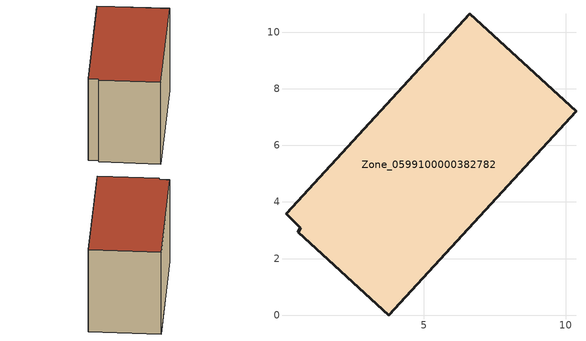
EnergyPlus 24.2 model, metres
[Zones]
Zone_0599100000382782
 floor ground (C_G): 0.62,3.09 0.12,3.59 6.61,10.65 10.37,7.2 3.76,0 0.56,2.94 z0
 wall outside (C_F): 10.37,7.2 6.61,10.65 0.12,3.59 0.62,3.09 0.56,2.94 3.76,0 10.37,7.2 z0:6.72
 roof outside (C_R): 0.12,3.59 0.62,3.09 0.56,2.94 3.76,0 10.37,7.2 6.61,10.65 z6.72
[BUILDING]
Pand.0599100000382782: North Axis=0; Terrain=City; Loads Convergence Tolerance Value=0.04; Temperature Convergence Tolerance Value=0.4; Solar Distribution=FullExterior; Maximum Number of Warmup Days=25; Minimum Number of Warmup Days=1
[Site:Location]
Rotterdam.The.Hague.AP_ZH_NLD Design_Conditions: Latitude=51.96; Longitude=4.45; Time Zone=1; Elevation=-4.5
[SITE:GROUNDTEMPERATURE:BUILDINGSURFACE]
18, 18, 18, 18, 18, 18, 18, 18, 18, 18, 18, 18
[MATERIAL] Thermal Absorptance=0.9; Solar Absorptance=0.7; Visible Absorptance=0.7
Name | Roughness | Thickness | Conductivity | Density | Specific Heat
G.TI.1992-2005 | MediumSmooth | 0.15 | 0.06 | 540 | 1210
F.TI.1992-2005 | Rough | 0.3 | 0.12 | 1920 | 840
R.TI.1992-2005 | MediumRough | 0.2 | 0.08 | 1500 | 1000
[CONSTRUCTION]
C_G: G.TI.1992-2005
C_F: F.TI.1992-2005
C_R: R.TI.1992-2005
[ZONE]
Zone_0599100000382782: Type=1; Multiplier=1; Ceiling Height=Autocalculate; Volume=Autocalculate; Floor Area=autocalculate; Part of Total Floor Area=Yes
[ZONEINFILTRATION:DESIGNFLOWRATE]
Infil_Zone_0599100000382782: Zone or ZoneList or Space or SpaceList=Zone_0599100000382782; Schedule=AlwaysOn; Design Flow Rate Calculation Method=Flow/Area; Flow Rate per Floor Area=0.0015; Constant Term Coefficient=1; Temperature Term Coefficient=0; Velocity Term Coefficient=0; Velocity Squared Term Coefficient=0
[HVACTEMPLATE:ZONE:IDEALLOADSAIRSYSTEM]
Zone_0599100000382782: Maximum Heating Supply Air Temperature=50; Minimum Cooling Supply Air Temperature=13; Maximum Heating Supply Air Humidity Ratio=0.0156; Minimum Cooling Supply Air Humidity Ratio=0.0077; Heating Limit=NoLimit; Cooling Limit=NoLimit; Dehumidification Control Type=ConstantSensibleHeatRatio; Cooling Sensible Heat Ratio=0.7; Dehumidification Setpoint=60; Humidification Control Type=None; Humidification Setpoint=30; Outdoor Air Method=None; Outdoor Air Flow Rate per Person=0.00944; Outdoor Air Flow Rate per Zone Floor Area=0; Outdoor Air Flow Rate per Zone=0; Demand Controlled Ventilation Type=None; Outdoor Air Economizer Type=NoEconomizer; Heat Recovery Type=None; Sensible Heat Recovery Effectiveness=0.7; Latent Heat Recovery Effectiveness=0.65
[ZONECONTROL:THERMOSTAT]
ThermostatControl_Zone_0599100000382782: Zone or ZoneList=Zone_0599100000382782; Control Type Schedule=DualSetpointControlType; Control 1=Thermostat_Zone_0599100000382782; Temperature Difference Between Cutout And Setpoint=0
[THERMOSTATSETPOINT:DUALSETPOINT]
Thermostat_Zone_0599100000382782: Heating Setpoint Temperature Schedule=HeatingSetpoint_Zone_0599100000382782; Cooling Setpoint Temperature Schedule=CoolingSetpoint_Zone_0599100000382782
[SCHEDULE:COMPACT]
HeatingSetpoint_Zone_0599100000382782: Through: 12/31, For: AllDays, Until: 24:00, 21
CoolingSetpoint_Zone_0599100000382782: Through: 12/31, For: AllDays, Until: 24:00, 24
DualSetpointControlType: Through: 12/31, For: AllDays, Until: 24:00, 4
AlwaysOn: Through: 12/31, For: AllDays, Until: 24:00, 1
